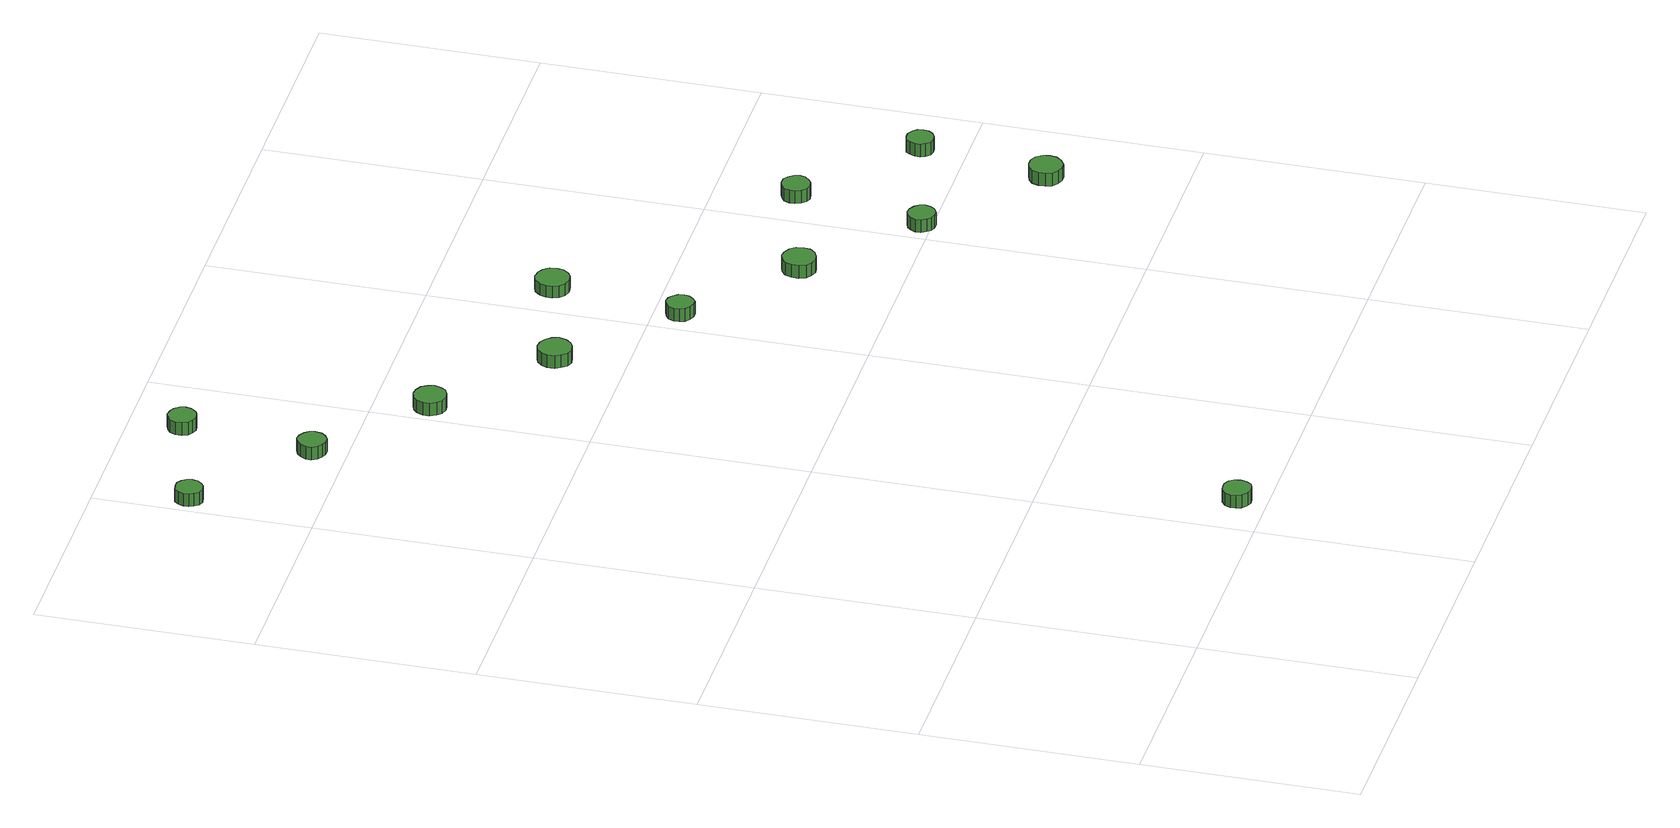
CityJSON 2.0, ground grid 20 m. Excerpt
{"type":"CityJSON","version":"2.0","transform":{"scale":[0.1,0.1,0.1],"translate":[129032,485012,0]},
"CityObjects":{
"tree1":{"type":"SolitaryVegetationObject","attributes":{"function":"something"},"geometry":[{"type":"MultiSurface","lod":"1","boundaries":[[[0,1,2,3,4,5,6,7,8,9,10,11,12,13,14]],[[15,16,17,18,19,20,21,22,23,24,25,26,27,28,29]],[[0,29,28,1]],[[1,28,27,2]],[[2,27,26,3]],[[3,26,25,4]],[[4,25,24,5]],[[5,24,23,6]],[[6,23,22,7]],[[7,22,21,8]],[[8,21,20,9]],[[9,20,19,10]],[[10,19,18,11]],[[11,18,17,12]],[[12,17,16,13]],[[13,16,15,14]],[[14,15,29,0]]]}]},
"tree2":{"type":"SolitaryVegetationObject","attributes":{"function":"something"},"geometry":[{"type":"MultiSurface","lod":"1","boundaries":[[[30,31,32,33,34,35,36,37,38,39,40,41,42,43,44]],[[45,46,47,48,49,50,51,52,53,54,55,56,57,58,59]],[[30,59,58,31]],[[31,58,57,32]],[[32,57,56,33]],[[33,56,55,34]],[[34,55,54,35]],[[35,54,53,36]],[[36,53,52,37]],[[37,52,51,38]],[[38,51,50,39]],[[39,50,49,40]],[[40,49,48,41]],[[41,48,47,42]],[[42,47,46,43]],[[43,46,45,44]],[[44,45,59,30]]]}]},
"tree3":{"type":"SolitaryVegetationObject","attributes":{"function":"something"},"geometry":[{"type":"MultiSurface","lod":"1","boundaries":[[[60,61,62,63,64,65,66,67,68,69,70,71,72,73,74]],[[75,76,77,78,79,80,81,82,83,84,85,86,87,88,89]],[[60,89,88,61]],[[61,88,87,62]],[[62,87,86,63]],[[63,86,85,64]],[[64,85,84,65]],[[65,84,83,66]],[[66,83,82,67]],[[67,82,81,68]],[[68,81,80,69]],[[69,80,79,70]],[[70,79,78,71]],[[71,78,77,72]],[[72,77,76,73]],[[73,76,75,74]],[[74,75,89,60]]]}]},
"tree4":{"type":"SolitaryVegetationObject","attributes":{"function":"something"},"geometry":[{"type":"MultiSurface","lod":"1","boundaries":[[[90,91,92,93,94,95,96,97,98,99,100,101,102,103,104]],[[105,106,107,108,109,110,111,112,113,114,115,116,117,118,119]],[[90,119,118,91]],[[91,118,117,92]],[[92,117,116,93]],[[93,116,115,94]],[[94,115,114,95]],[[95,114,113,96]],[[96,113,112,97]],[[97,112,111,98]],[[98,111,110,99]],[[99,110,109,100]],[[100,109,108,101]],[[101,108,107,102]],[[102,107,106,103]],[[103,106,105,104]],[[104,105,119,90]]]}]},
"tree5":{"type":"SolitaryVegetationObject","attributes":{"function":"something"},"geometry":[{"type":"MultiSurface","lod":"1","boundaries":[[[120,121,122,123,124,125,126,127,128,129,130,131,132,133,134]],[[135,136,137,138,139,140,141,142,143,144,145,146,147,148,149]],[[120,149,148,121]],[[121,148,147,122]],[[122,147,146,123]],[[123,146,145,124]],[[124,145,144,125]],[[125,144,143,126]],[[126,143,142,127]],[[127,142,141,128]],[[128,141,140,129]],[[129,140,139,130]],[[130,139,138,131]],[[131,138,137,132]],[[132,137,136,133]],[[133,136,135,134]],[[134,135,149,120]]]}]},
"tree6":{"type":"SolitaryVegetationObject","attributes":{"function":"something"},"geometry":[{"type":"MultiSurface","lod":"1","boundaries":[[[150,151,152,153,154,155,156,157,158,159,160,161,162,163,164]],[[165,166,167,168,169,170,171,172,173,174,175,176,177,178,179]],[[150,179,178,151]],[[151,178,177,152]],[[152,177,176,153]],[[153,176,175,154]],[[154,175,174,155]],[[155,174,173,156]],[[156,173,172,157]],[[157,172,171,158]],[[158,171,170,159]],[[159,170,169,160]],[[160,169,168,161]],[[161,168,167,162]],[[162,167,166,163]],[[163,166,165,164]],[[164,165,179,150]]]}]},
"tree7":{"type":"SolitaryVegetationObject","attributes":{"function":"something"},"geometry":[{"type":"MultiSurface","lod":"1","boundaries":[[[180,181,182,183,184,185,186,187,188,189,190,191,192,193,194]],[[195,196,197,198,199,200,201,202,203,204,205,206,207,208,209]],[[180,209,208,181]],[[181,208,207,182]],[[182,207,206,183]],[[183,206,205,184]],[[184,205,204,185]],[[185,204,203,186]],[[186,203,202,187]],[[187,202,201,188]],[[188,201,200,189]],[[189,200,199,190]],[[190,199,198,191]],[[191,198,197,192]],[[192,197,196,193]],[[193,196,195,194]],[[194,195,209,180]]]}]},
"tree8":{"type":"SolitaryVegetationObject","attributes":{"function":"something"},"geometry":[{"type":"MultiSurface","lod":"1","boundaries":[[[210,211,212,213,214,215,216,217,218,219,220,221,222,223,224]],[[225,226,227,228,229,230,231,232,233,234,235,236,237,238,239]],[[210,239,238,211]],[[211,238,237,212]],[[212,237,236,213]],[[213,236,235,214]],[[214,235,234,215]],[[215,234,233,216]],[[216,233,232,217]],[[217,232,231,218]],[[218,231,230,219]],[[219,230,229,220]],[[220,229,228,221]],[[221,228,227,222]],[[222,227,226,223]],[[223,226,225,224]],[[224,225,239,210]]]}]},
"tree9":{"type":"SolitaryVegetationObject","attributes":{"function":"something"},"geometry":[{"type":"MultiSurface","lod":"1","boundaries":[[[240,241,242,243,244,245,246,247,248,249,250,251,252,253,254]],[[255,256,257,258,259,260,261,262,263,264,265,266,267,268,269]],[[240,269,268,241]],[[241,268,267,242]],[[242,267,266,243]],[[243,266,265,244]],[[244,265,264,245]],[[245,264,263,246]],[[246,263,262,247]],[[247,262,261,248]],[[248,261,260,249]],[[249,260,259,250]],[[250,259,258,251]],[[251,258,257,252]],[[252,257,256,253]],[[253,256,255,254]],[[254,255,269,240]]]}]},
"tree10":{"type":"SolitaryVegetationObject","attributes":{"function":"something"},"geometry":[{"type":"MultiSurface","lod":"1","boundaries":[[[270,271,272,273,274,275,276,277,278,279,280,281,282,283,284]],[[285,286,287,288,289,290,291,292,293,294,295,296,297,298,299]],[[270,299,298,271]],[[271,298,297,272]],[[272,297,296,273]],[[273,296,295,274]],[[274,295,294,275]],[[275,294,293,276]],[[276,293,292,277]],[[277,292,291,278]],[[278,291,290,279]],[[279,290,289,280]],[[280,289,288,281]],[[281,288,287,282]],[[282,287,286,283]],[[283,286,285,284]],[[284,285,299,270]]]}]},
"tree11":{"type":"SolitaryVegetationObject","attributes":{"function":"something"},"geometry":[{"type":"MultiSurface","lod":"1","boundaries":[[[300,301,302,303,304,305,306,307,308,309,310,311,312,313,314]],[[315,316,317,318,319,320,321,322,323,324,325,326,327,328,329]],[[300,329,328,301]],[[301,328,327,302]],[[302,327,326,303]],[[303,326,325,304]],[[304,325,324,305]],[[305,324,323,306]],[[306,323,322,307]],[[307,322,321,308]],[[308,321,320,309]],[[309,320,319,310]],[[310,319,318,311]],[[311,318,317,312]],[[312,317,316,313]],[[313,316,315,314]],[[314,315,329,300]]]}]},
"tree12":{"type":"SolitaryVegetationObject","attributes":{"function":"something"},"geometry":[{"type":"MultiSurface","lod":"1","boundaries":[[[330,331,332,333,334,335,336,337,338,339,340,341,342,343,344]],[[345,346,347,348,349,350,351,352,353,354,355,356,357,358,359]],[[330,359,358,331]],[[331,358,357,332]],[[332,357,356,333]],[[333,356,355,334]],[[334,355,354,335]],[[335,354,353,336]],[[336,353,352,337]],[[337,352,351,338]],[[338,351,350,339]],[[339,350,349,340]],[[340,349,348,341]],[[341,348,347,342]],[[342,347,346,343]],[[343,346,345,344]],[[344,345,359,330]]]}]},
"tree13":{"type":"SolitaryVegetationObject","attributes":{"function":"something"},"geometry":[{"type":"MultiSurface","lod":"1","boundaries":[[[360,361,362,363,364,365,366,367,368,369,370,371,372,373,374]],[[375,376,377,378,379,380,381,382,383,384,385,386,387,388,389]],[[360,389,388,361]],[[361,388,387,362]],[[362,387,386,363]],[[363,386,385,364]],[[364,385,384,365]],[[365,384,383,366]],[[366,383,382,367]],[[367,382,381,368]],[[368,381,380,369]],[[369,380,379,370]],[[370,379,378,371]],[[371,378,377,372]],[[372,377,376,373]],[[373,376,375,374]],[[374,375,389,360]]]}]}
},
"vertices":[
[236,21,33],[235,27,33],[232,31,33],[227,34,33],[222,34,33],[217,33,33],[212,29,33],[210,24,33],[210,19,33],[212,14,33],[217,10,33],[222,8,33],[227,9,33],[232,11,33],[235,16,33],[235,16,20],[232,11,20],[227,9,20],[222,8,20],[217,10,20],[212,14,20],[210,19,20],[210,24,20],[212,29,20],[217,33,20],[222,34,20],[227,34,20],[232,31,20],[235,27,20],[236,21,20],
[31,916,18],[30,921,18],[27,925,18],[23,928,18],[17,928,18],[12,927,18],[9,923,18],[7,918,18],[7,913,18],[9,909,18],[12,905,18],[17,903,18],[23,904,18],[27,907,18],[30,911,18],[30,911,5],[27,907,5],[23,904,5],[17,903,5],[12,905,5],[9,909,5],[7,913,5],[7,918,5],[9,923,5],[12,927,5],[17,928,5],[23,928,5],[27,925,5],[30,921,5],[31,916,5],
[132,831,20],[131,836,20],[128,840,20],[123,843,20],[118,844,20],[113,842,20],[109,838,20],[106,833,20],[106,828,20],[109,823,20],[113,820,20],[118,818,20],[123,818,20],[128,821,20],[131,825,20],[131,825,7],[128,821,7],[123,818,7],[118,818,7],[113,820,7],[109,823,7],[106,828,7],[106,833,7],[109,838,7],[113,842,7],[118,844,7],[123,843,7],[128,840,7],[131,836,7],[132,831,7],
[148,952,17],[147,957,17],[143,962,17],[139,964,17],[133,965,17],[128,963,17],[124,960,17],[122,955,17],[122,949,17],[124,944,17],[128,941,17],[133,939,17],[139,940,17],[143,942,17],[147,947,17],[147,947,4],[143,942,4],[139,940,4],[133,939,4],[128,941,4],[124,944,4],[122,949,4],[122,955,4],[124,960,4],[128,963,4],[133,965,4],[139,964,4],[143,962,4],[147,957,4],[148,952,4],
[228,748,23],[226,754,23],[223,759,23],[217,762,23],[211,763,23],[205,761,23],[201,757,23],[198,751,23],[198,745,23],[201,739,23],[205,735,23],[211,733,23],[217,734,23],[223,737,23],[226,742,23],[226,742,10],[223,737,10],[217,734,10],[211,733,10],[205,735,10],[201,739,10],[198,745,10],[198,751,10],[201,757,10],[205,761,10],[211,763,10],[217,762,10],[223,759,10],[226,754,10],[228,748,10],
[331,662,24],[329,668,24],[325,673,24],[320,676,24],[313,677,24],[307,675,24],[303,671,24],[300,665,24],[300,658,24],[303,653,24],[307,648,24],[313,646,24],[320,647,24],[325,650,24],[329,655,24],[329,655,11],[325,650,11],[320,647,11],[313,646,11],[307,648,11],[303,653,11],[300,658,11],[300,665,11],[303,671,11],[307,675,11],[313,677,11],[320,676,11],[325,673,11],[329,668,11],[331,662,11],
[424,573,26],[423,578,26],[420,582,26],[416,585,26],[411,586,26],[406,584,26],[402,581,26],[400,576,26],[400,571,26],[402,566,26],[406,563,26],[411,561,26],[416,561,26],[420,564,26],[423,568,26],[423,568,13],[420,564,13],[416,561,13],[411,561,13],[406,563,13],[402,566,13],[400,571,13],[400,576,13],[402,581,13],[406,584,13],[411,586,13],[416,585,13],[420,582,13],[423,578,13],[424,573,13],
[442,692,24],[441,699,24],[437,704,24],[432,707,24],[425,708,24],[419,706,24],[414,701,24],[412,695,24],[412,689,24],[414,683,24],[419,679,24],[425,677,24],[432,678,24],[437,681,24],[441,686,24],[441,686,12],[437,681,12],[432,678,12],[425,677,12],[419,679,12],[414,683,12],[412,689,12],[412,695,12],[414,701,12],[419,706,12],[425,708,12],[432,707,12],[437,704,12],[441,699,12],[442,692,12],
[523,490,28],[522,497,28],[518,502,28],[512,505,28],[506,506,28],[500,504,28],[495,500,28],[493,494,28],[493,487,28],[495,481,28],[500,477,28],[506,475,28],[512,476,28],[518,479,28],[522,484,28],[522,484,15],[518,479,15],[512,476,15],[506,475,15],[500,477,15],[495,481,15],[493,487,15],[493,494,15],[495,500,15],[500,504,15],[506,506,15],[512,505,15],[518,502,15],[522,497,15],[523,490,15],
[615,404,30],[614,409,30],[611,413,30],[606,416,30],[601,417,30],[596,415,30],[593,412,30],[590,407,30],[590,402,30],[593,397,30],[596,394,30],[601,392,30],[606,392,30],[611,395,30],[614,399,30],[614,399,17],[611,395,17],[606,392,17],[601,392,17],[596,394,17],[593,397,17],[590,402,17],[590,407,17],[593,412,17],[596,415,17],[601,417,17],[606,416,17],[611,413,17],[614,409,17],[615,404,17],
[637,523,29],[636,528,29],[632,533,29],[628,536,29],[622,536,29],[617,534,29],[613,531,29],[611,526,29],[611,521,29],[613,516,29],[617,512,29],[622,510,29],[628,511,29],[632,514,29],[636,518,29],[636,518,16],[632,514,16],[628,511,16],[622,510,16],[617,512,16],[613,516,16],[611,521,16],[611,526,16],[613,531,16],[617,534,16],[622,536,16],[628,536,16],[632,533,16],[636,528,16],[637,523,16],
[719,318,32],[718,324,32],[714,330,32],[708,333,32],[702,333,32],[696,331,32],[691,327,32],[689,321,32],[689,315,32],[691,309,32],[696,305,32],[702,303,32],[708,303,32],[714,307,32],[718,312,32],[718,312,19],[714,307,19],[708,303,19],[702,303,19],[696,305,19],[691,309,19],[689,315,19],[689,321,19],[691,327,19],[696,331,19],[702,333,19],[708,333,19],[714,330,19],[718,324,19],[719,318,19],
[733,436,32],[732,441,32],[729,445,32],[724,448,32],[719,448,32],[714,447,32],[711,443,32],[709,438,32],[709,433,32],[711,429,32],[714,425,32],[719,424,32],[724,424,32],[729,427,32],[732,431,32],[732,431,19],[729,427,19],[724,424,19],[719,424,19],[714,425,19],[711,429,19],[709,433,19],[709,438,19],[711,443,19],[714,447,19],[719,448,19],[724,448,19],[729,445,19],[732,441,19],[733,436,19]
]}
